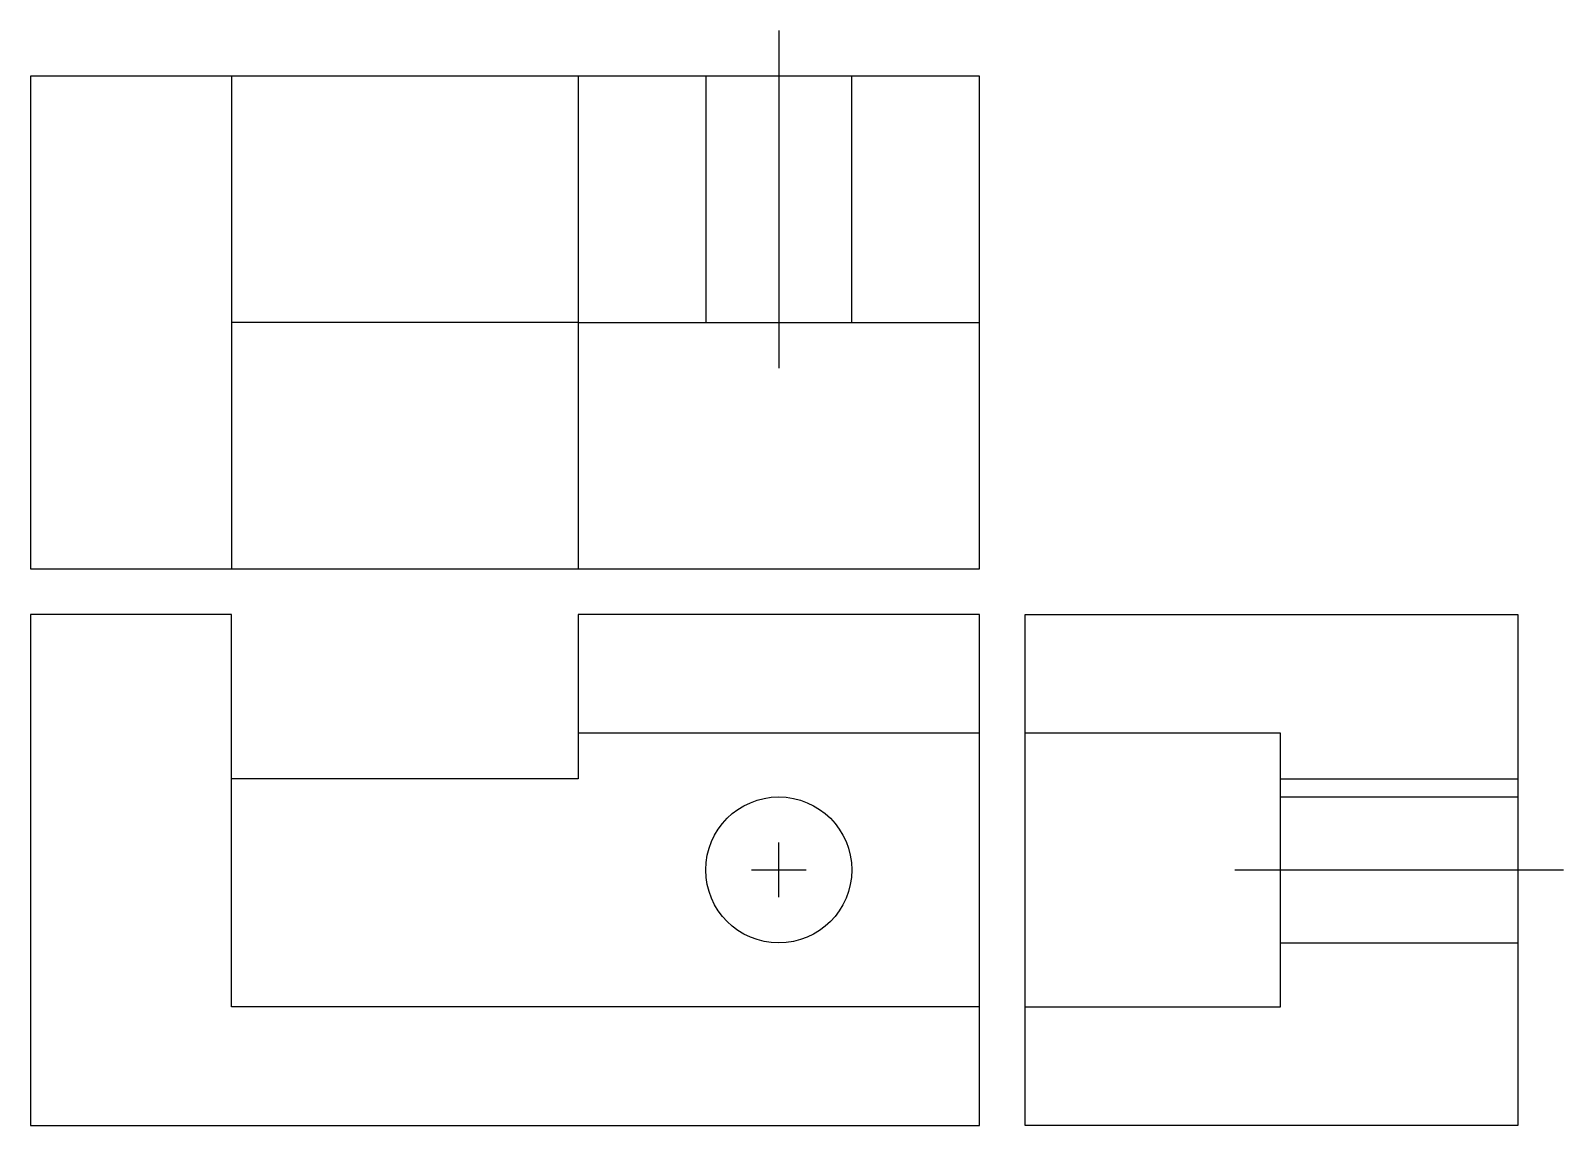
# Model space of a CAD drawing. Header units: inches. Extents: x 0 to 168, y 0 to 120.
import ezdxf

# ---------------------------------------------------------------- set-up
doc = ezdxf.new("R2010")
doc.units = ezdxf.units.IN
doc.header["$MEASUREMENT"] = 0
doc.layers.add('Layer1', color=140, linetype='Continuous')

msp = doc.modelspace()

# ---------------------------------------------------------------- linework, layer by layer
for p, q in [((104, 115), (0, 115)), ((0, 115), (0, 61)), ((22, 115), (22, 61)), ((60, 115), (60, 61)), ((104, 61), (104, 115)), ((60, 88), (22, 88)), ((0, 61), (104, 61)), ((0, 56), (0, 0)), ((22, 56), (0, 56)), ((22, 13), (22, 56)), ((104, 56), (60, 56)), ((60, 56), (60, 38)), ((104, 0), (104, 56)), ((109, 0), (109, 56)), ((109, 56), (163, 56)), ((163, 56), (163, 0)), ((104, 43), (60, 43)), ((137, 43), (109, 43)), ((137, 13), (137, 43)), ((60, 38), (22, 38)), ((82, 25), (82, 31)), ((79, 28), (85, 28)), ((104, 13), (22, 13)), ((109, 13), (137, 13)), ((0, 0), (104, 0)), ((163, 0), (109, 0))]:
    msp.add_line(p, q)
msp.add_circle((82, 28), 8)
at = {"layer": 'Layer1'}
for p, q in [((82, 120), (82, 83)), ((74, 115), (74, 88)), ((90, 88), (90, 115)), ((60, 88), (104, 88)), ((137, 38), (163, 38)), ((137, 36), (163, 36)), ((132, 28), (168, 28)), ((137, 20), (163, 20))]:
    msp.add_line(p, q, dxfattribs=at)

doc.saveas('drawing.dxf')
